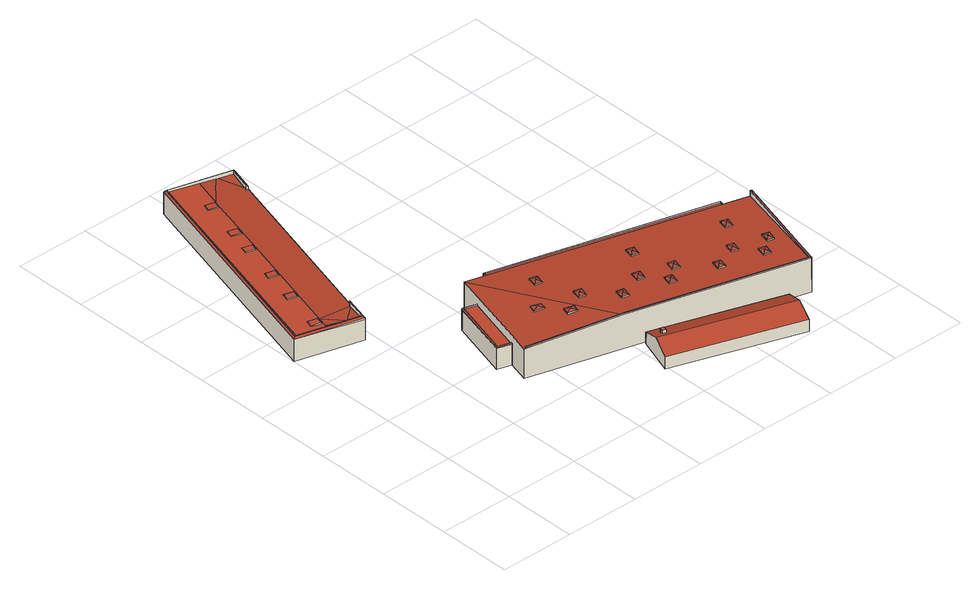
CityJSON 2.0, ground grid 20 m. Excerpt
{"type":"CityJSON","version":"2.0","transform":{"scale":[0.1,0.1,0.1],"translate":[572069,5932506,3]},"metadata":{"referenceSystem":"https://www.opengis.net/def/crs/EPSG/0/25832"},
"CityObjects":{
"building1":{"type":"Building","attributes":{"Grundfläche 2D":"1141.845340","Grundhöhe NN":"3.148"},"children":["building1-1","building1-2","building1-3","building1-4","building1-5","building1-6"],"geometry":[{"type":"Solid","lod":"3","boundaries":[[[[0,1,2]],[[1,0,3,4]],[[5,6,7,8,9,10,3,0,11,12,13,14,15]],[[8,7,16,17,18]],[[18,19,9,8]],[[19,20,10,9]],[[20,4,3,10]],[[21,22,23,24,25,26,27]],[[28,27,26]],[[27,28,29,30]],[[30,29,31,32]],[[21,30,32,33]],[[34,35,36,37,38,39,40,22,21,33]],[[41,39,38]],[[22,40,23]],[[30,21,27]],[[2,35,34,11,0]],[[32,31,12,11,34,33]],[[28,26,25,13,12,31,29]],[[14,13,25,24]],[[14,24,23,40,39,41,15]],[[41,38,37,6,5,15]],[[6,37,36,16,7]],[[36,42,18,17,16]],[[42,43,44,19,18]],[[45,46,47,4,20]],[[47,35,2,1,4]],[[47,46,45,20,48,49]],[[42,36,35,47,49,50]],[[43,42,50,51,19,44]],[[20,19,51,48]],[[50,49,48,51]]]],"semantics":{"surfaces":[{"type":"RoofSurface"},{"type":"WallSurface"},{"type":"GroundSurface"}],"values":[[0,0,0,0,0,0,0,0,0,0,0,0,0,0,0,0,1,1,1,1,1,1,1,1,1,1,1,1,1,1,1,2]]}}]},
"building1-1":{"type":"BuildingInstallation","parents":["building1"],"geometry":[{"type":"MultiSurface","lod":"3","boundaries":[[[52,53,54,55]],[[55,54,56,57]],[[52,55,57,58]],[[53,52,58,59]],[[59,56,54,53]]],"semantics":{"surfaces":[{"type":"RoofSurface"},{"type":"WallSurface"}],"values":[0,1,1,1,1]}}]},
"building1-2":{"type":"BuildingInstallation","parents":["building1"],"geometry":[{"type":"MultiSurface","lod":"3","boundaries":[[[60,61,62,63]],[[63,62,64,65]],[[60,63,65,66]],[[61,60,66,67]],[[62,61,67,64]]],"semantics":{"surfaces":[{"type":"RoofSurface"},{"type":"WallSurface"}],"values":[0,1,1,1,1]}}]},
"building1-3":{"type":"BuildingInstallation","parents":["building1"],"geometry":[{"type":"MultiSurface","lod":"3","boundaries":[[[68,69,70,71]],[[72,73,71,70]],[[68,71,73,74]],[[69,68,74,75]],[[75,72,70,69]]],"semantics":{"surfaces":[{"type":"RoofSurface"},{"type":"WallSurface"}],"values":[0,1,1,1,1]}}]},
"building1-4":{"type":"BuildingInstallation","parents":["building1"],"geometry":[{"type":"MultiSurface","lod":"3","boundaries":[[[76,77,78,79]],[[79,78,80,81]],[[76,79,81,82]],[[77,76,82,83]],[[83,80,78,77]]],"semantics":{"surfaces":[{"type":"RoofSurface"},{"type":"WallSurface"}],"values":[0,1,1,1,1]}}]},
"building1-5":{"type":"BuildingInstallation","parents":["building1"],"geometry":[{"type":"MultiSurface","lod":"3","boundaries":[[[84,85,86,87]],[[88,89,87,86]],[[84,87,89,90]],[[90,91,85,84]],[[86,85,91,88]]],"semantics":{"surfaces":[{"type":"RoofSurface"},{"type":"WallSurface"}],"values":[0,1,1,1,1]}}]},
"building1-6":{"type":"BuildingInstallation","parents":["building1"],"geometry":[{"type":"MultiSurface","lod":"3","boundaries":[[[92,93,94,95]],[[96,97,95,94]],[[92,95,97,98]],[[93,92,98,99]],[[99,96,94,93]]],"semantics":{"surfaces":[{"type":"RoofSurface"},{"type":"WallSurface"}],"values":[0,1,1,1,1]}}]},
"building2":{"type":"Building","attributes":{"Grundfläche 2D":"64.984161","Grundhöhe NN":"3.148"},"children":["building2-1"],"geometry":[{"type":"Solid","lod":"3","boundaries":[[[[100,101,102,103,104,105]],[[106,101,100,105,104,107,108]],[[102,101,106,109]],[[103,102,109,110]],[[104,103,110,107]],[[106,108,107,110,109]]]],"semantics":{"surfaces":[{"type":"RoofSurface"},{"type":"WallSurface"},{"type":"GroundSurface"}],"values":[[0,1,1,1,1,2]]}}]},
"building2-1":{"type":"BuildingInstallation","parents":["building2"],"geometry":[{"type":"MultiSurface","lod":"3","boundaries":[[[111,112,113,114]],[[115,111,114,116]],[[117,115,116,118]],[[103,104,118,116]],[[101,102,114,113]],[[102,103,116,114]],[[104,105,117,118]],[[105,119,115,117]],[[111,115,119,120]],[[120,100,112,111]],[[100,101,113,112]]],"semantics":{"surfaces":[{"type":"RoofSurface"},{"type":"WallSurface"}],"values":[0,0,0,1,1,1,1,1,1,1,1]}}]},
"building3":{"type":"Building","attributes":{"Grundfläche 2D":"379.161162","Grundhöhe NN":"3.148"},"children":["building3-1"],"geometry":[{"type":"Solid","lod":"3","boundaries":[[[[121,122,123,124]],[[125,122,121,126]],[[124,123,127,128]],[[126,121,124,128,129]],[[125,126,129,130]],[[127,123,122,125,130]],[[129,128,127,130]]]],"semantics":{"surfaces":[{"type":"RoofSurface"},{"type":"WallSurface"},{"type":"GroundSurface"}],"values":[[0,0,1,1,1,1,2]]}}]},
"building3-1":{"type":"BuildingInstallation","parents":["building3"],"geometry":[{"type":"MultiSurface","lod":"3","boundaries":[[[131,132,133,134]],[[134,133,135,136]],[[131,134,136,137]],[[132,131,137,138]],[[133,132,138,135]]],"semantics":{"surfaces":[{"type":"RoofSurface"},{"type":"WallSurface"}],"values":[0,1,1,1,1]}}]},
"building4":{"type":"Building","attributes":{"Grundfläche 2D":"2130.266943","Grundhöhe NN":"3.148"},"children":["building4-1","building4-2","building4-3","building4-4","building4-5","building4-6","building4-7","building4-8","building4-9","building4-10","building4-11","building4-12","building4-13","building4-14"],"geometry":[{"type":"Solid","lod":"3","boundaries":[[[[139,140,141,142,143,144,145]],[[143,146,147,148,149,150,144]],[[151,152,153,154,155,156]],[[157,158,159,153,152,160]],[[156,155,141,140]],[[142,141,155,154]],[[153,159,148,147,146,143,142,154]],[[159,158,149,148]],[[150,149,158,161,162,145,144]],[[162,163,156,140,139,145]],[[164,151,156,163,162,165,166]],[[152,151,164,167]],[[157,160,152,167,168]],[[162,161,158,157,168,165]],[[165,168,167,164,166]]]],"semantics":{"surfaces":[{"type":"RoofSurface"},{"type":"WallSurface"},{"type":"GroundSurface"}],"values":[[0,0,0,0,1,1,1,1,1,1,1,1,1,1,2]]}}]},
"building4-1":{"type":"BuildingInstallation","parents":["building4"],"geometry":[{"type":"MultiSurface","lod":"3","boundaries":[[[169,170,171]],[[169,172,170]],[[169,171,173]],[[169,173,172]],[[171,170,174,175]],[[173,171,175,176]],[[172,173,176,177]],[[170,172,177,174]]],"semantics":{"surfaces":[{"type":"RoofSurface"},{"type":"WallSurface"}],"values":[0,0,0,0,1,1,1,1]}}]},
"building4-2":{"type":"BuildingInstallation","parents":["building4"],"geometry":[{"type":"MultiSurface","lod":"3","boundaries":[[[178,179,180]],[[178,181,179]],[[178,180,182]],[[178,182,181]],[[180,179,183,184]],[[182,180,184,185]],[[181,182,185,186]],[[179,181,186,183]]],"semantics":{"surfaces":[{"type":"RoofSurface"},{"type":"WallSurface"}],"values":[0,0,0,0,1,1,1,1]}}]},
"building4-3":{"type":"BuildingInstallation","parents":["building4"],"geometry":[{"type":"MultiSurface","lod":"3","boundaries":[[[187,188,189]],[[187,190,188]],[[187,189,191]],[[187,191,190]],[[189,188,192,193]],[[191,189,193,194]],[[190,191,194,195]],[[188,190,195,192]]],"semantics":{"surfaces":[{"type":"RoofSurface"},{"type":"WallSurface"}],"values":[0,0,0,0,1,1,1,1]}}]},
"building4-4":{"type":"BuildingInstallation","parents":["building4"],"geometry":[{"type":"MultiSurface","lod":"3","boundaries":[[[196,197,198]],[[196,199,197]],[[196,198,200]],[[196,200,199]],[[198,197,201,202]],[[200,198,202,203]],[[203,204,199,200]],[[204,201,197,199]]],"semantics":{"surfaces":[{"type":"RoofSurface"},{"type":"WallSurface"}],"values":[0,0,0,0,1,1,1,1]}}]},
"building4-5":{"type":"BuildingInstallation","parents":["building4"],"geometry":[{"type":"MultiSurface","lod":"3","boundaries":[[[205,206,207]],[[205,208,206]],[[205,207,209]],[[205,209,208]],[[207,206,210,211]],[[209,207,211,212]],[[208,209,212,213]],[[206,208,213,210]]],"semantics":{"surfaces":[{"type":"RoofSurface"},{"type":"WallSurface"}],"values":[0,0,0,0,1,1,1,1]}}]},
"building4-6":{"type":"BuildingInstallation","parents":["building4"],"geometry":[{"type":"MultiSurface","lod":"3","boundaries":[[[214,215,216]],[[214,217,215]],[[214,216,218]],[[214,218,217]],[[216,215,219,220]],[[218,216,220,221]],[[217,218,221,222]],[[215,217,222,219]]],"semantics":{"surfaces":[{"type":"RoofSurface"},{"type":"WallSurface"}],"values":[0,0,0,0,1,1,1,1]}}]},
"building4-7":{"type":"BuildingInstallation","parents":["building4"],"geometry":[{"type":"MultiSurface","lod":"3","boundaries":[[[223,224,225]],[[223,226,224]],[[223,225,227]],[[223,227,226]],[[225,224,228,229]],[[227,225,229,230]],[[226,227,230,231]],[[224,226,231,228]]],"semantics":{"surfaces":[{"type":"RoofSurface"},{"type":"WallSurface"}],"values":[0,0,0,0,1,1,1,1]}}]},
"building4-8":{"type":"BuildingInstallation","parents":["building4"],"geometry":[{"type":"MultiSurface","lod":"3","boundaries":[[[232,233,234]],[[232,235,233]],[[232,234,236]],[[232,236,235]],[[234,233,237,238]],[[236,234,238,239]],[[235,236,239,240]],[[233,235,240,237]]],"semantics":{"surfaces":[{"type":"RoofSurface"},{"type":"WallSurface"}],"values":[0,0,0,0,1,1,1,1]}}]},
"building4-9":{"type":"BuildingInstallation","parents":["building4"],"geometry":[{"type":"MultiSurface","lod":"3","boundaries":[[[241,242,243]],[[241,244,242]],[[241,243,245]],[[241,245,244]],[[243,242,246,247]],[[245,243,247,248]],[[248,249,244,245]],[[249,246,242,244]]],"semantics":{"surfaces":[{"type":"RoofSurface"},{"type":"WallSurface"}],"values":[0,0,0,0,1,1,1,1]}}]},
"building4-10":{"type":"BuildingInstallation","parents":["building4"],"geometry":[{"type":"MultiSurface","lod":"3","boundaries":[[[250,251,252]],[[250,253,251]],[[250,252,254]],[[250,254,253]],[[252,251,255,256]],[[254,252,256,257]],[[253,254,257,258]],[[251,253,258,255]]],"semantics":{"surfaces":[{"type":"RoofSurface"},{"type":"WallSurface"}],"values":[0,0,0,0,1,1,1,1]}}]},
"building4-11":{"type":"BuildingInstallation","parents":["building4"],"geometry":[{"type":"MultiSurface","lod":"3","boundaries":[[[259,260,261]],[[259,262,260]],[[259,261,263]],[[259,263,262]],[[261,260,264,265]],[[263,261,265,266]],[[262,263,266,267]],[[260,262,267,264]]],"semantics":{"surfaces":[{"type":"RoofSurface"},{"type":"WallSurface"}],"values":[0,0,0,0,1,1,1,1]}}]},
"building4-12":{"type":"BuildingInstallation","parents":["building4"],"geometry":[{"type":"MultiSurface","lod":"3","boundaries":[[[268,269,270]],[[268,271,269]],[[268,270,272]],[[268,272,271]],[[270,269,273,274]],[[272,270,274,275]],[[271,272,275,276]],[[269,271,276,273]]],"semantics":{"surfaces":[{"type":"RoofSurface"},{"type":"WallSurface"}],"values":[0,0,0,0,1,1,1,1]}}]},
"building4-13":{"type":"BuildingInstallation","parents":["building4"],"geometry":[{"type":"MultiSurface","lod":"3","boundaries":[[[277,278,279]],[[277,280,278]],[[277,279,281]],[[277,281,280]],[[279,278,282,283]],[[281,279,283,284]],[[280,281,284,285]],[[278,280,285,282]]],"semantics":{"surfaces":[{"type":"RoofSurface"},{"type":"WallSurface"}],"values":[0,0,0,0,1,1,1,1]}}]},
"building4-14":{"type":"BuildingInstallation","parents":["building4"],"geometry":[{"type":"MultiSurface","lod":"3","boundaries":[[[286,287,288]],[[286,289,287]],[[286,288,290]],[[286,290,289]],[[288,287,291,292]],[[292,293,290,288]],[[289,290,293,294]],[[294,291,287,289]]],"semantics":{"surfaces":[{"type":"RoofSurface"},{"type":"WallSurface"}],"values":[0,0,0,0,1,1,1,1]}}]},
"building5":{"type":"Building","attributes":{"Grundfläche 2D":"227.338392","Grundhöhe NN":"3.148"},"geometry":[{"type":"Solid","lod":"3","boundaries":[[[[295,296,297,298]],[[299,295,298,300]],[[301,299,300,302]],[[303,304,305,306]],[[307,308,298,297]],[[308,309,300,298]],[[309,310,302,300]],[[310,306,301,302]],[[306,305,299,301]],[[295,299,305,304]],[[304,303,296,295]],[[303,307,297,296]],[[308,307,311,312]],[[309,308,312,313]],[[310,309,313,314]],[[307,303,306,310,314,315,311]],[[314,313,312,311,315]]]],"semantics":{"surfaces":[{"type":"RoofSurface"},{"type":"WallSurface"},{"type":"GroundSurface"}],"values":[[0,0,0,0,1,1,1,1,1,1,1,1,1,1,1,1,2]]}}]}
},
"vertices":[
[190,729,67],[176,668,62],[193,728,61],[173,667,67],[175,663,62],[326,1223,67],[324,1215,67],[325,1215,67],[343,1277,67],[178,1323,67],[8,713,67],[189,729,67],[172,669,67],[10,714,67],[179,1321,67],[341,1276,67],[329,1214,62],[346,1274,62],[347,1279,62],[175,1327,62],[3,711,62],[100,733,60],[235,1218,60],[258,1299,60],[179,1321,62],[10,714,62],[88,692,60],[92,705,60],[119,683,59],[133,680,58],[144,688,57],[172,669,58],[187,723,54],[188,728,54],[189,729,54],[193,728,54],[329,1214,54],[324,1215,54],[326,1223,54],[304,1286,58],[298,1288,58],[341,1276,58],[347,1279,58],[302,1292,58],[259,1304,60],[87,688,60],[129,676,58],[175,663,58],[3,711,1],[175,663,1],[347,1279,1],[175,1327,1],
[151,935,63],[126,942,63],[121,924,63],[146,917,63],[121,924,61],[146,917,60],[151,935,60],[126,942,61],
[127,846,63],[101,853,63],[96,835,63],[121,828,63],[96,835,61],[121,828,60],[127,846,60],[101,853,61],
[231,1219,63],[206,1226,63],[200,1208,63],[226,1201,63],[200,1208,61],[226,1201,60],[231,1219,60],[206,1226,61],
[200,1111,63],[175,1118,63],[170,1099,63],[195,1092,63],[170,1099,61],[195,1092,60],[200,1111,60],[175,1118,61],
[95,734,63],[70,741,63],[65,723,63],[90,716,63],[65,723,61],[90,716,60],[95,734,60],[70,741,61],
[181,1042,63],[156,1049,63],[151,1031,63],[176,1024,63],[151,1031,61],[176,1024,60],[181,1042,60],[156,1049,61],
[397,531,58],[398,533,58],[361,543,58],[315,379,58],[352,368,58],[352,370,58],[398,533,1],[352,368,1],[352,370,1],[361,543,1],[315,379,1],
[363,541,62],[397,531,62],[398,533,60],[361,543,60],[318,380,62],[315,379,60],[352,370,62],[352,368,60],[318,380,58],[363,541,58],
[611,171,54],[945,58,54],[963,110,34],[628,223,34],[929,8,34],[594,122,34],[963,110,1],[628,223,1],[594,122,1],[929,8,1],
[650,187,56],[641,189,56],[638,179,56],[647,176,56],[638,179,48],[647,176,48],[650,187,44],[641,189,44],
[1037,118,98],[1114,396,98],[1110,397,98],[1033,119,98],[593,242,98],[592,239,98],[1036,115,98],[579,246,98],[576,247,97],[341,313,86],[340,309,86],[578,243,98],[1115,397,82],[415,593,82],[576,247,95],[1033,119,95],[1110,397,82],[1114,396,82],[336,311,82],[340,309,83],[341,313,83],[352,368,82],[578,243,95],[1036,115,95],[1037,118,95],[1115,397,1],[1036,115,1],[1037,118,1],[415,593,1],[336,311,1],
[566,374,96],[560,389,93],[553,364,93],[579,384,93],[572,359,93],[560,389,89],[553,364,90],[572,359,90],[579,384,89],
[869,240,98],[863,255,95],[856,230,95],[882,250,95],[875,225,95],[863,255,91],[856,230,92],[875,225,92],[882,250,91],
[995,351,92],[989,366,89],[982,341,89],[1007,361,89],[1000,336,89],[989,366,85],[982,341,86],[1000,336,86],[1007,361,85],
[507,341,97],[517,328,93],[522,347,93],[492,335,93],[497,354,93],[517,328,91],[522,347,91],[497,354,90],[492,335,90],
[750,273,98],[744,288,95],[737,263,95],[763,283,95],[756,258,95],[744,288,91],[737,263,92],[756,258,92],[763,283,91],
[1024,246,96],[1019,261,93],[1012,236,93],[1037,255,93],[1030,231,93],[1019,261,89],[1012,236,90],[1030,231,90],[1037,255,89],
[634,306,98],[628,321,95],[621,296,95],[647,316,95],[640,291,95],[628,321,91],[621,296,92],[640,291,92],[647,316,91],
[937,270,96],[932,285,93],[925,260,93],[950,280,93],[943,255,93],[932,285,89],[925,260,90],[943,255,90],[950,280,89],
[462,402,93],[472,389,90],[477,407,90],[446,396,90],[452,415,90],[472,389,88],[477,407,88],[452,415,87],[446,396,87],
[708,334,96],[702,349,93],[695,324,93],[721,344,93],[714,319,93],[702,349,89],[695,324,90],[714,319,90],[721,344,89],
[530,481,92],[524,496,89],[517,471,89],[542,491,89],[536,466,89],[524,496,85],[517,471,86],[536,466,86],[542,491,85],
[765,415,92],[759,430,89],[752,405,89],[778,425,89],[771,400,89],[759,430,85],[752,405,86],[771,400,86],[778,425,85],
[980,209,98],[974,224,95],[967,199,95],[993,219,95],[986,194,95],[974,224,91],[967,199,92],[986,194,92],[993,219,91],
[794,310,96],[788,325,93],[781,300,93],[807,320,93],[800,295,93],[788,325,89],[781,300,90],[800,295,90],[807,320,89],
[1066,448,62],[1056,414,62],[1058,413,60],[1068,450,60],[490,609,62],[489,611,60],[481,574,62],[479,575,60],[1056,414,58],[1066,448,58],[490,609,58],[481,574,58],[1058,413,58],[1068,450,58],[489,611,58],[479,575,58],[1058,413,1],[1068,450,1],[489,611,1],[479,575,1],[1056,414,1]
]}
